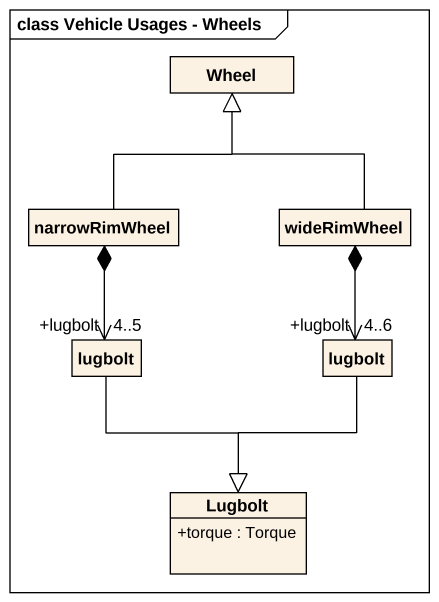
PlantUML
@startuml
mainframe class Vehicle Usages - Wheels
hide circle
hide empty members
skinparam classAttributeIconSize 0
class Wheel
class narrowRimWheel
class wideRimWheel
class lugbolt
class "lugbolt" as lugbolt_2
class Lugbolt {
  +torque : Torque
}
narrowRimWheel -up-|> Wheel
wideRimWheel -up-|> Wheel
lugbolt "+lugbolt\n4..5" <-up-* narrowRimWheel
lugbolt --|> Lugbolt
lugbolt_2 "+lugbolt\n4..6" <-up-* wideRimWheel
lugbolt_2 --|> Lugbolt
@enduml
